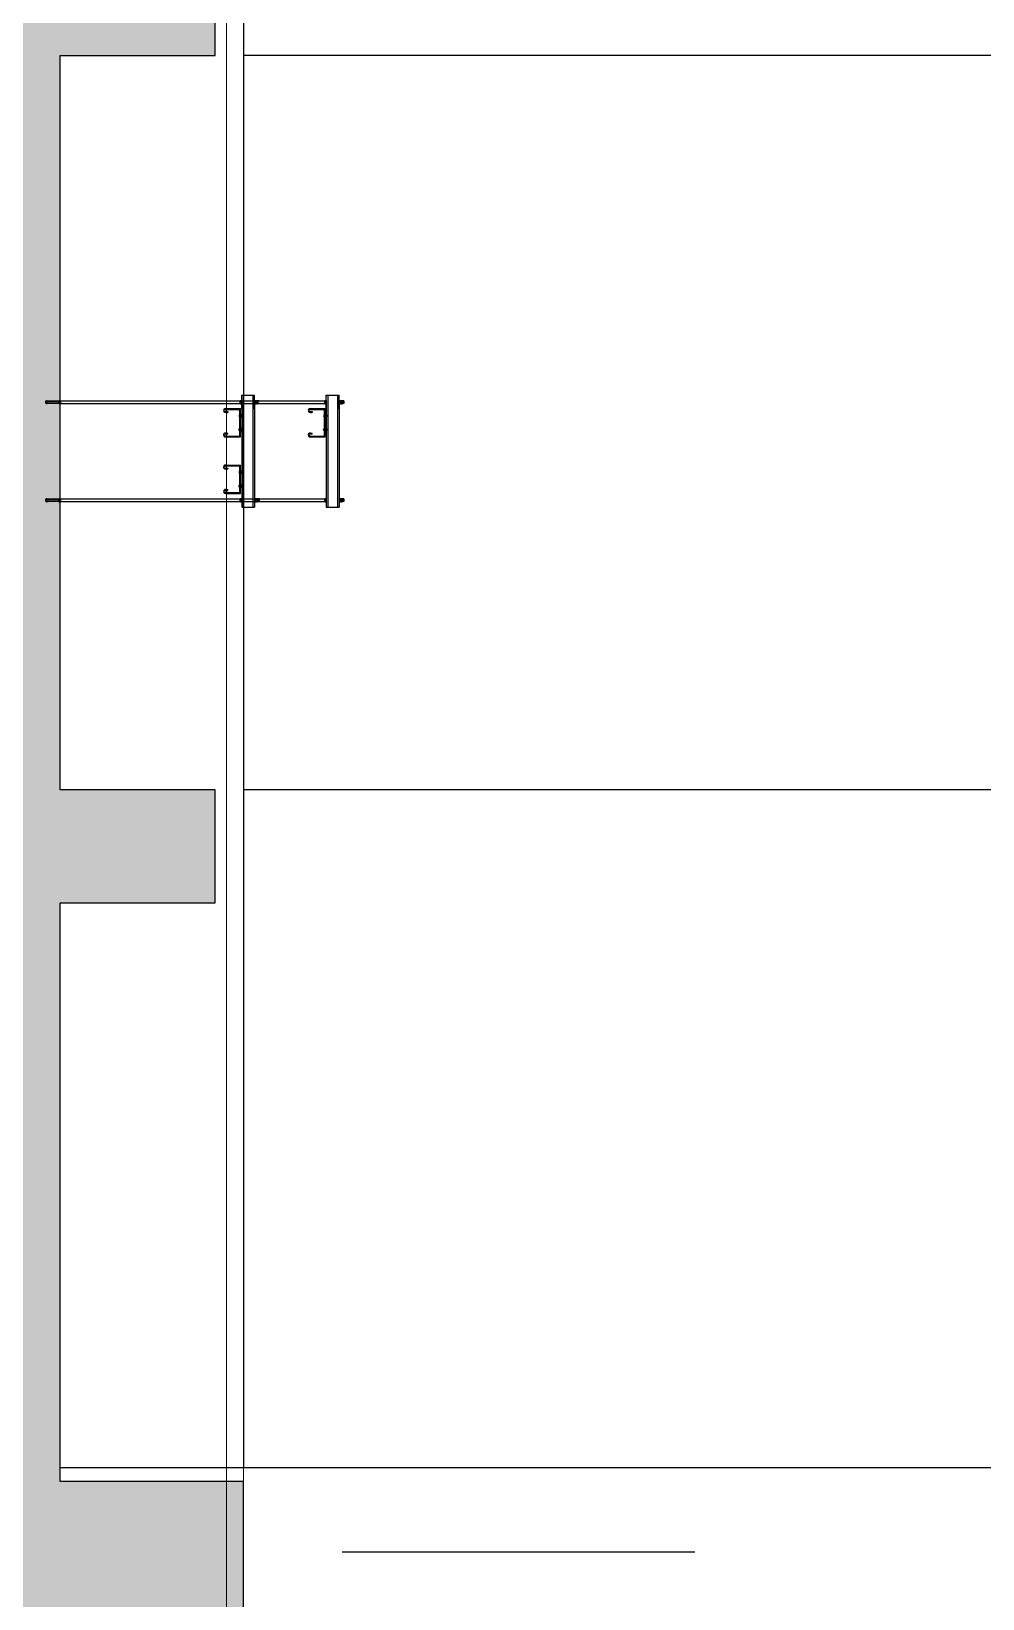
# Model space of a CAD drawing. Header units: millimetres. Extents: x -379292 to 1221486, y 92049 to 447512.
# Drawn here: x -33176 to -29804, y 184454 to 190005 of the extents above; entities that cross this region are included whole.
import ezdxf

# ---------------------------------------------------------------- set-up
doc = ezdxf.new("R2010")
doc.units = ezdxf.units.MM
doc.linetypes.add('CENTER', pattern=[2, 1.25, -0.25, 0.25, -0.25])
for name, color, linetype in [('05_AXIS', 211, 'CENTER'), ('05_CONCRETE', 6, 'Continuous'), ('05_CONCRETE VIEW', 142, 'Continuous'), ('05_HATCH CONCRETE', 141, 'Continuous'), ('E-CT-TEXT', 7, 'Continuous'), ('OZD_TAVA', 50, 'Continuous')]:
    doc.layers.add(name, color=color, linetype=linetype)
doc.layers.add('1-MIMARI', color=8, linetype='Continuous', lineweight=9)
doc.layers.add('e_kesit_cizgisi', color=7, linetype='Continuous', lineweight=9)

# ---------------------------------------------------------------- blocks, each defined once
blk = doc.blocks.new('A$C6a8db8d0')
at = {"layer": '05_HATCH CONCRETE', "ltscale": 25}
h = blk.add_hatch(dxfattribs=at)
h.set_pattern_fill('ANSI33', color=256, scale=1.5, angle=180, style=0)
h.set_pattern_definition([(225, (-88179.537, -273658.197), (6.7351921, -6.7351921), []), (225, (-88186.273, -273658.197), (6.7351921, -6.7351921), [4.7625, -2.38125])])
h.paths.add_polyline_path([(5815, 1180), (5795, 1180), (5795, 1160), (-1895, 1160), (-1895, 1080), (-1845, 1080), (-1845, 1145), (-1635, 1145), (-1635, 1090), (-1595, 1090), (-1595, 1145), (-1335, 1145), (-1335, 1090), (-1295, 1090), (-1295, 1145), (-1090, 1145), (-1090, 1080), (-1040, 1080), (-1040, 1145), (-835, 1145), (-835, 1090), (-795, 1090), (-795, 1145), (-535, 1145), (-535, 1090), (-495, 1090), (-495, 1145), (-290, 1145), (-290, 1080), (-240, 1080), (-240, 1145), (-35, 1145), (-35, 1090), (5, 1090), (5, 1145), (265, 1145), (265, 1090), (305, 1090), (305, 1145), (510, 1145), (510, 1080), (560, 1080), (560, 1145), (765, 1145), (765, 1090), (805, 1090), (805, 1145), (1065, 1145), (1065, 1090), (1105, 1090), (1105, 1145), (1310, 1145), (1310, 1080), (1360, 1080), (1360, 1145), (1565, 1145), (1565, 1090), (1605, 1090), (1605, 1145), (1865, 1145), (1865, 1090), (1905, 1090), (1905, 1145), (2110, 1145), (2110, 1080), (2160, 1080), (2160, 1145), (2365, 1145), (2365, 1090), (2405, 1090), (2405, 1145), (2665, 1145), (2665, 1090), (2705, 1090), (2705, 1145), (2910, 1145), (2910, 1080), (2960, 1080), (2960, 1145), (3165, 1145), (3165, 1090), (3205, 1090), (3205, 1145), (3465, 1145), (3465, 1090), (3505, 1090), (3505, 1145), (3710, 1145), (3710, 1080), (3760, 1080), (3760, 1145), (3965, 1145), (3965, 1090), (4005, 1090), (4005, 1145), (4265, 1145), (4265, 1090), (4305, 1090), (4305, 1145), (4510, 1145), (4510, 1080), (4560, 1080), (4560, 1145), (4765, 1145), (4765, 1090), (4805, 1090), (4805, 1145), (5065, 1145), (5065, 1090), (5105, 1090), (5105, 1145), (5310, 1145), (5310, 1080), (5360, 1080), (5360, 1145), (5540, 1145), (5540, 1090), (5580, 1090), (5580, 1145), (5765, 1145), (5765, 1080), (5815, 1080)])
at = {"layer": '05_AXIS', "ltscale": 500}
blk.add_line((-265, 170), (-265, 1660), dxfattribs=at)
at = {"layer": '05_CONCRETE'}
blk.add_lwpolyline([(-1090, 1080), (-1040, 1080), (-1040, 1145), (-835, 1145), (-835, 1090), (-795, 1090), (-795, 1145), (-535, 1145), (-535, 1090), (-495, 1090), (-495, 1145), (-290, 1145), (-290, 1080), (-240, 1080), (-240, 1145), (-35, 1145), (-35, 1090), (5, 1090), (5, 1145), (265, 1145), (265, 1090), (305, 1090)], dxfattribs=at)
at = {"layer": '05_CONCRETE VIEW', "ltscale": 20, "flags": 128}
for points in [[(-235, 1145), (-235, 790)], [(505, 1080), (-235, 1080)]]:
    blk.add_lwpolyline(points, dxfattribs=at)
at = {"layer": '05_CONCRETE VIEW', "color": 250, "ltscale": 20, "flags": 128}
for points in [[(5, 790), (5, 1080)], [(265, 790), (265, 1080)]]:
    blk.add_lwpolyline(points, dxfattribs=at)
blk = doc.blocks.new('smn')
for p, q in [((-0.8, 0.55), (-0.65, 0.64)), ((-0.8, 0.55), (-0.8, 0.09)), ((-0.8, 0.09), (-0.65, 0)), ((0.65, 0.64), (-0.65, 0.64)), ((0.65, 0), (-0.65, 0)), ((-0.4, 0.55), (-0.4, 0.09)), ((0.4, 0.55), (0.4, 0.09)), ((0.8, 0.55), (0.65, 0.64)), ((0.8, 0.09), (0.65, 0)), ((0.8, 0.55), (0.8, 0.09))]:
    blk.add_line(p, q)
for centre, radius, start, end in [((-0.65, 0.24), 0.404, 51.78679, 90), ((-0.65, 0.4), 0.404, 270, 308.21321), ((0, -0.33), 0.967, 65.5673, 114.4327), ((0, 0.97), 0.967, 245.5673, 294.4327), ((0.65, 0.24), 0.404, 90, 128.21321), ((0.65, 0.4), 0.404, 231.78679, 270)]:
    blk.add_arc(centre, radius, start, end)
blk = doc.blocks.new('A$C23387eba')
h = blk.add_hatch()
h.set_pattern_fill('ANSI31', color=241, scale=1500, style=0)
h.set_pattern_definition([(315, (-421266.87, 1258294.907), (10.60660172, 10.60660172), [])])
h.paths.add_polyline_path([(44, 395), (64, 506), (57, 516), (53, 516), (32, 396), (32, 68), (44, 68)])
h.paths.add_polyline_path([(-44, 68), (-32, 68), (-32, 396), (-53, 516), (-57, 516), (-64, 506), (-44, 395)])
h = blk.add_hatch()
h.set_pattern_fill('ANSI31', color=241, scale=1000, angle=90, style=0)
h.set_pattern_definition([(45, (-421266.87, 1258294.907), (-7.07106781, 7.07106781), [])])
edge = h.paths.add_edge_path()
edge.add_line((-26, 496), (-35, 496))
edge.add_ellipse((-35, 484), major_axis=(-8.49, 8.49), ratio=1, start_angle=-45, end_angle=55)
edge.add_line((-47, 482), (-41, 446))
edge.add_ellipse((-29, 448), major_axis=(8.49, 8.49), ratio=1, start_angle=145, end_angle=225)
edge.add_line((-29, 436), (-26, 436))
edge.add_line((-26, 436), (-26, 496))
edge = h.paths.add_edge_path()
edge.add_line((26, 496), (35, 496))
edge.add_ellipse((35, 484), major_axis=(8.49, 8.49), ratio=1, start_angle=305, end_angle=405, ccw=False)
edge.add_line((47, 482), (41, 446))
edge.add_ellipse((29, 448), major_axis=(-8.49, 8.49), ratio=1, start_angle=135, end_angle=215, ccw=False)
edge.add_line((29, 436), (26, 436))
edge.add_line((26, 436), (26, 496))
at = {"color": 241}
for p, q in [((-64, 506, 996), (-57, 516, 996)), ((-44, 395, 996), (-64, 506, 996)), ((-57, 516, 996), (-32, 516, 996)), ((-32, 396, 996), (-53, 516, 996)), ((-41, 446, 996), (-47, 482, 996)), ((-44, 68, 996), (-44, 395, 996)), ((-26, 68, 996), (-44, 68, 996)), ((-26, 68, 996), (-44, 68, 996)), ((-35, 496, 996), (35, 496, 996)), ((-32, 530, 996), (-26, 536, 996)), ((-32, 496, 996), (-32, 530, 996)), ((-32, 436, 996), (-32, 496, 996)), ((-32, 68, 996), (-32, 436, 996)), ((29, 436, 996), (-29, 436, 996)), ((-26, 536, 996), (-26, 496, 996)), ((-26, 536, 996), (26, 536, 996)), ((-26, 496, 996), (-26, 436, 996)), ((-26, 496, 996), (-26, 436, 996)), ((-26, 436, 996), (-26, 68, 996)), ((32, 530, 996), (26, 536, 996)), ((26, 536, 996), (26, 496, 996)), ((26, 496, 996), (26, 436, 996)), ((26, 436, 996), (26, 68, 996)), ((44, 68, 996), (26, 68, 996)), ((44, 68, 996), (26, 68, 996)), ((32, 496, 996), (32, 530, 996)), ((32, 396, 996), (53, 516, 996)), ((32, 516, 996), (57, 516, 996)), ((32, 436, 996), (32, 496, 996)), ((32, 68, 996), (32, 436, 996)), ((47, 482, 996), (41, 446, 996)), ((44, 394, 996), (64, 506, 996)), ((44, 68, 996), (44, 396, 996)), ((64, 506, 996), (57, 516, 996))]:
    blk.add_line(p, q, dxfattribs=at)
at = {"color": 241, "extrusion": (0, 0, -1)}
for centre, major_axis, start_param, end_param in [((-35, 484, 996), (-8.49, 8.49), 5.323254, 7.068583), ((-29, 448, 996), (-8.49, 8.49), 3.92699, 5.323254), ((29, 448, 996), (-8.49, 8.49), 2.530727, 3.92699), ((35, 484, 996), (8.49, 8.49), -0.785399, 0.95993)]:
    blk.add_ellipse(centre, major_axis=major_axis, ratio=1, start_param=start_param, end_param=end_param, dxfattribs=at)
at = {"layer": 'E-CT-TEXT'}
for p, q in [((-52, 64), (52, 64)), ((-52, 64), (-52, 56)), ((-52, 56), (52, 56)), ((52, 64), (52, 56))]:
    blk.add_line(p, q, dxfattribs=at)
at = {"layer": 'E-CT-TEXT', "xscale": 80, "yscale": 80, "zscale": 80}
blk.add_blockref('smn', (0, 0), dxfattribs=at)
blk = doc.blocks.new('cıvata -pul')
for p, q in [((52, 59), (-52, 59)), ((-52, 59), (-52, 54)), ((52, 54), (-52, 54)), ((52, 59), (52, 54))]:
    blk.add_line(p, q)
at = {"xscale": 80, "yscale": 80, "zscale": 80}
blk.add_blockref('smn', (0, 0), dxfattribs=at)
blk = doc.blocks.new('CIVATA')
for p, q in [((-21.5, 0.1, -5674.6), (-20.1, 0.1, -5674.6)), ((-20.1, 0.1, -5674.6), (-20.1, -0.1, -5674.6)), ((-18.9, 5.9, -5674.6), (-18.5, 5.9, -5674.6)), ((-18.5, 5.9, -5674.6), (-18.5, -5.9, -5674.6)), ((-18.5, 3, -5674.6), (-7, 3, -5674.6)), ((-18.5, 3, -5674.6), (-16.7, 1.9, -1418.7)), ((-16.7, 1.9, -1418.7), (-16.7, -1.9, -1418.7)), ((-15.6, -6.7, -5674.6), (-15.6, 6.7, -5674.6)), ((-15.6, 6.7, -5674.6), (-14.9, 6.7, -5674.6)), ((-14.9, 6.7, -5674.6), (-14.9, -4.9, -5674.6)), ((-14.2, 6, -5674.6), (-14.9, 4.9, -5674.6)), ((-10.7, 6, -5674.6), (-14.2, 6, -5674.6)), ((-10.7, 3, -5674.6), (-14.2, 3, -5674.6)), ((-10.7, 6, -5674.6), (-10.1, 4.9, -5674.6)), ((-10.1, 4.9, -5674.6), (-10.1, -4.9, -5674.6)), ((-7, 3, -1418.7), (-7, -3, -1418.7)), ((-21.5, -0.1, -5674.6), (-20.1, -0.1, -5674.6)), ((-18.5, -5.9, -5674.6), (-18.9, -5.9, -5674.6)), ((-18.5, -3, -5674.6), (-16.7, -1.9, -1418.7)), ((-18.5, -3, -5674.6), (-7, -3, -5674.6)), ((-15.6, -6.7, -5674.6), (-14.9, -6.7, -5674.6)), ((-14.9, -4.6, -5674.6), (-14.9, -6.7, -5674.6)), ((-14.2, -6, -5674.6), (-14.9, -4.9, -5674.6)), ((-10.7, -3, -5674.6), (-14.2, -3, -5674.6)), ((-10.7, -6, -5674.6), (-14.2, -6, -5674.6)), ((-10.7, -6, -5674.6), (-10.1, -4.9, -5674.6))]:
    blk.add_line(p, q)
for centre, radius, start, end in [((-14.4, 0.3, -5674.6), 7.17, 129.56707, 181.67754), ((-11.8, 4.9, -5674.6), 3.03, 180, 218.21321), ((-7.6, 0, -5674.6), 7.25, 155.5673, 204.4327), ((-13.1, 4.9, -5674.6), 3.03, 321.78679, 0), ((-17.3, 0, -5674.6), 7.25, 335.5673, 24.4327), ((-14.4, -0.3, -5674.6), 7.17, 178.32246, 230.43293), ((-11.8, -4.9, -5674.6), 3.03, 141.78679, 180), ((-13.1, -4.9, -5674.6), 3.03, 0, 38.21321)]:
    blk.add_arc(centre, radius, start, end)
blk = doc.blocks.new('*U1219')
at = {"layer": 'e_kesit_cizgisi', "ltscale": 25}
for p, q in [((-0.51, -22.95), (0.51, -22.95)), ((34.23, -22.95, -0.66), (35.25, -22.95, -0.66))]:
    blk.add_line(p, q, dxfattribs=at)
at = {"layer": 'OZD_TAVA', "color": 31, "true_color": 0xfecc66}
for p, q in [((-0.51, -22.95), (-0.51, -116.54, -0.23)), ((0.51, -22.95), (0.51, -116.54, -0.23)), ((34.23, -22.95, -0.68), (34.23, -86.62, -0.52)), ((35.25, -22.95, -0.68), (35.25, -86.62, -0.52)), ((34.23, -87.13, -0.51), (34.23, -91.74, -0.51)), ((35.25, -87.13, -0.51), (35.25, -91.74, -0.51)), ((-0.51, -93.36, -0.22), (-0.51, -92.85, -0.22)), ((0.51, -93.35, -0.22), (-0.51, -93.35, -0.22)), ((0.51, -93.36, -0.22), (0.51, -92.85, -0.22)), ((34.23, -92.24, -0.5), (34.23, -92.35, -0.5)), ((34.23, -92.85, -0.5), (34.23, -116.54, -0.46)), ((34.23, -93.36, -0.46), (34.23, -92.85, -0.46)), ((35.25, -92.24, -0.5), (35.25, -92.35, -0.5)), ((35.25, -92.85, -0.5), (35.25, -116.54, -0.46)), ((35.25, -93.36, -0.46), (35.25, -92.85, -0.46)), ((-0.51, -123.36, -0.22), (-0.51, -122.85, -0.22)), ((0.51, -123.35, -0.22), (-0.51, -123.35, -0.22)), ((0.51, -123.36, -0.22), (0.51, -122.85, -0.22)), ((34.23, -123.36, -0.46), (34.23, -122.85, -0.46)), ((35.25, -123.35, -0.46), (34.23, -123.35, -0.46)), ((35.25, -123.36, -0.46), (35.25, -122.85, -0.46))]:
    blk.add_line(p, q, dxfattribs=at)
at = {"layer": 'OZD_TAVA', "color": 140}
for p, q in [((2.43, -81.56, -0.22), (2.43, -86.75, -0.22)), ((2.73, -81.34, -0.22), (2.73, -86.45, -0.22)), ((3.48, -81.34, -0.22), (3.48, -82.18, -0.22)), ((3.48, -82.18, -0.22), (3.78, -82.18, -0.22)), ((3.78, -81.56, -0.22), (3.78, -82.18, -0.22)), ((11.09, -81.56, -0.22), (11.09, -82.18, -0.22)), ((11.39, -82.18, -0.22), (11.09, -82.18, -0.22)), ((11.39, -81.34, -0.22), (11.39, -82.18, -0.22)), ((12.13, -81.34, -0.22), (12.13, -86.45, -0.22)), ((12.43, -81.56, -0.22), (12.43, -86.75, -0.22)), ((12.43, -81.56, -0.22), (12.43, -86.75, -0.22)), ((2.43, -86.75, -0.22), (12.44, -86.75, -0.46)), ((2.73, -86.45, -0.22), (12.15, -86.45, -0.46))]:
    blk.add_line(p, q, dxfattribs=at)
at = {"layer": 'OZD_TAVA', "color": 112}
for p, q in [((22.44, -81.56, -0.22), (22.44, -86.75, -0.22)), ((22.73, -81.34, -0.22), (22.73, -86.45, -0.22)), ((23.48, -81.34, -0.22), (23.48, -82.18, -0.22)), ((23.48, -82.18, -0.22), (23.78, -82.18, -0.22)), ((23.78, -81.56, -0.22), (23.78, -82.18, -0.22)), ((31.09, -81.56, -0.22), (31.09, -82.18, -0.22)), ((31.39, -82.18, -0.22), (31.09, -82.18, -0.22)), ((31.39, -81.34, -0.22), (31.39, -82.18, -0.22)), ((32.13, -81.34, -0.22), (32.13, -86.45, -0.22)), ((32.43, -81.56, -0.22), (32.43, -86.75, -0.22)), ((22.43, -86.75, -0.22), (32.44, -86.75, -0.46)), ((22.73, -86.45, -0.22), (32.15, -86.45, -0.46))]:
    blk.add_line(p, q, dxfattribs=at)
at = {"layer": 'OZD_TAVA', "color": 252}
for p, q in [((-2.42, -87.15, -0.46), (-2.42, -91.65, -0.46)), ((12.42, -87.15, -0.46), (-2.42, -87.15, -0.46)), ((37.16, -87.65, -0.46), (-2.42, -87.65, -0.46)), ((13.49, -87.15, -0.46), (0.33, -87.15, -0.46)), ((31.37, -87.15, -0.46), (13.49, -87.15, -0.46)), ((34.94, -87.15, -0.46), (31.37, -87.15, -0.46)), ((32.32, -87.15, -0.46), (37.16, -87.15, -0.46)), ((37.16, -87.15, -0.46), (37.16, -91.65, -0.46)), ((37.16, -87.15, -0.46), (37.16, -91.65, -0.46)), ((37.16, -91.15, -0.46), (-2.42, -91.15, -0.46)), ((12.42, -91.65, -0.46), (-2.42, -91.65, -0.46)), ((34.94, -91.65, -0.94), (0.81, -91.65, -0.46)), ((32.32, -91.65, -0.46), (37.16, -91.65, -0.46)), ((-2.42, -117.15, -0.46), (-2.42, -121.65, -0.46)), ((12.42, -117.15, -0.46), (-2.42, -117.15, -0.46)), ((37.16, -117.65, -0.46), (-2.42, -117.65, -0.46)), ((37.16, -121.15, -0.46), (-2.42, -121.15, -0.46)), ((12.42, -121.65, -0.46), (-2.42, -121.65, -0.46)), ((13.49, -117.15, -0.46), (0.33, -117.15, -0.46)), ((34.94, -121.65, -0.94), (0.81, -121.65, -0.46)), ((31.37, -117.15, -0.46), (13.49, -117.15, -0.46)), ((34.94, -117.15, -0.46), (31.37, -117.15, -0.46)), ((32.32, -117.15, -0.46), (37.16, -117.15, -0.46)), ((32.32, -121.65, -0.46), (37.16, -121.65, -0.46)), ((37.16, -117.15, -0.46), (37.16, -121.65, -0.46)), ((37.16, -117.15, -0.46), (37.16, -121.65, -0.46))]:
    blk.add_line(p, q, dxfattribs=at)
at = {"layer": 'OZD_TAVA', "color": 3}
for p, q in [((22.43, -111.56, -0.22), (22.43, -116.75, -0.22)), ((22.73, -111.34, -0.22), (22.73, -116.45, -0.22)), ((22.73, -116.45, -0.22), (32.15, -116.45, -0.46)), ((23.48, -111.34, -0.22), (23.48, -112.18, -0.22)), ((23.48, -112.18, -0.22), (23.78, -112.18, -0.22)), ((23.78, -111.56, -0.22), (23.78, -112.18, -0.22)), ((31.09, -111.56, -0.22), (31.09, -112.18, -0.22)), ((31.39, -112.18, -0.22), (31.09, -112.18, -0.22)), ((31.39, -111.34, -0.22), (31.39, -112.18, -0.22)), ((32.13, -111.34, -0.22), (32.13, -116.45, -0.22)), ((32.43, -111.56, -0.22), (32.43, -116.75, -0.22)), ((22.43, -116.75, -0.22), (32.44, -116.75, -0.46))]:
    blk.add_line(p, q, dxfattribs=at)
at = {"layer": 'OZD_TAVA', "color": 140}
for centre, radius, start, end in [((3.11, -81.44, -0.22), 0.684, 349.6444, 190.3556), ((3.11, -81.44, -0.22), 0.385, 13.8185, 166.1815), ((11.76, -81.44, -0.22), 0.684, 349.6444, 190.3556), ((11.76, -81.44, -0.22), 0.385, 13.8185, 166.1815)]:
    blk.add_arc(centre, radius, start, end, dxfattribs=at)
at = {"layer": 'OZD_TAVA', "color": 112}
for centre, radius, start, end in [((23.11, -81.44, -0.22), 0.684, 349.6444, 190.3556), ((23.11, -81.44, -0.22), 0.385, 13.8185, 166.1815), ((31.76, -81.44, -0.22), 0.684, 349.6444, 190.3556), ((31.76, -81.44, -0.22), 0.385, 13.8185, 166.1815)]:
    blk.add_arc(centre, radius, start, end, dxfattribs=at)
at = {"layer": 'OZD_TAVA', "color": 3}
for centre, radius, start, end in [((23.11, -111.44, -0.22), 0.684, 349.6444, 190.3556), ((31.76, -111.44, -0.22), 0.684, 349.6444, 190.3556), ((23.11, -111.44, -0.22), 0.385, 13.8185, 166.1815), ((31.76, -111.44, -0.22), 0.385, 13.8185, 166.1815)]:
    blk.add_arc(centre, radius, start, end, dxfattribs=at)
at = {"layer": 'E-CT-TEXT', "xscale": 0.009855724012972203, "yscale": 0.009855724012972203, "zscale": 0.009855724012972203}
for p in [(0, -87.13, -0.22), (34.74, -87.13, -0.45), (0, -92.24, -0.22), (0, -92.85, -0.22), (34.74, -92.24, -0.46), (34.74, -92.85, -0.46), (0, -117.13, -0.22), (34.74, -117.13, -0.45), (0, -122.24, -0.22), (34.74, -122.24, -0.46), (0, -122.85, -0.22), (34.74, -122.85, -0.46)]:
    blk.add_blockref('cıvata -pul', p, dxfattribs=at)
at = {"layer": 'E-CT-TEXT', "yscale": 0.08000000000000028}
for p, xscale, zscale, rotation in [((4.98, -87.93, 453.72), -0.08000000000000028, 0.08000000000000003, 90), ((9.89, -87.93, 453.72), 0.08000000000000028, 0.08000000000000028, 270), ((24.98, -87.93, 453.72), -0.08000000000000028, 0.08000000000000003, 90), ((29.89, -87.93, 453.72), 0.08000000000000028, 0.08000000000000028, 270), ((24.98, -117.93, 453.72), -0.08000000000000028, 0.08000000000000003, 90), ((29.89, -117.93, 453.72), 0.08000000000000028, 0.08000000000000028, 270)]:
    blk.add_blockref('CIVATA', p, dxfattribs=dict(at, xscale=xscale, zscale=zscale, rotation=rotation))
at = {"layer": 'e_kesit_cizgisi', "ltscale": 25, "xscale": 0.01, "yscale": 0.01, "zscale": 0.01}
for p in [(-0.01, -22.95), (34.73, -22.95, -0.66)]:
    blk.add_blockref('A$C23387eba', p, dxfattribs=at)
blk = doc.blocks.new('A$Cc4a6e48b')
at = {"layer": 'e_kesit_cizgisi', "color": 6, "ltscale": 25}
blk.add_lwpolyline([(-6, 242), (-6, 10334.64), (0, 10334.64), (0, 242)], close=True, dxfattribs=at)
at = {"layer": 'e_kesit_cizgisi', "rotation": 90}
blk.add_blockref('*U1219', (-87.76, 8732.56, 0.22), dxfattribs=at)

msp = doc.modelspace()

# ---------------------------------------------------------------- block references
at = {"layer": '1-MIMARI', "ltscale": 25, "xscale": 10, "yscale": 10, "zscale": 10, "rotation": 90}
msp.add_blockref('A$C6a8db8d0', (-21624.5, 187268.8), dxfattribs=at)

# ---------------------------------------------------------------- next in the draw order: block references
at = {"color": 30, "xscale": 10, "yscale": 10, "zscale": 10}
msp.add_blockref('A$Cc4a6e48b', (-32424.5, 101018.8), dxfattribs=at)

doc.saveas('drawing.dxf')
